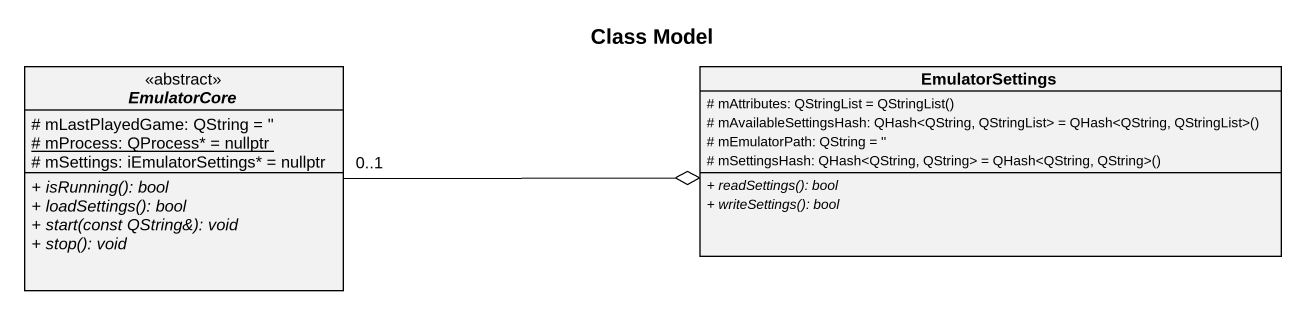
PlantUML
@startuml
title Class Model
hide circle
hide empty members
skinparam classAttributeIconSize 0
abstract class EmulatorCore <<abstract>> {
  # mLastPlayedGame: QString = ''
  {static} # mProcess: QProcess* = nullptr
  # mSettings: iEmulatorSettings* = nullptr
  {abstract} + isRunning(): bool
  {abstract} + loadSettings(): bool
  {abstract} + start(const QString&): void
  {abstract} + stop(): void
}
class EmulatorSettings {
  {field} # mAttributes: QStringList = QStringList()
  {field} # mAvailableSettingsHash: QHash<QString, QStringList> = QHash<QString, QStringList>()
  # mEmulatorPath: QString = ''
  {field} # mSettingsHash: QHash<QString, QString> = QHash<QString, QString>()
  {abstract} + readSettings(): bool
  {abstract} + writeSettings(): bool
}
EmulatorCore "0..1" -right-o EmulatorSettings
@enduml
